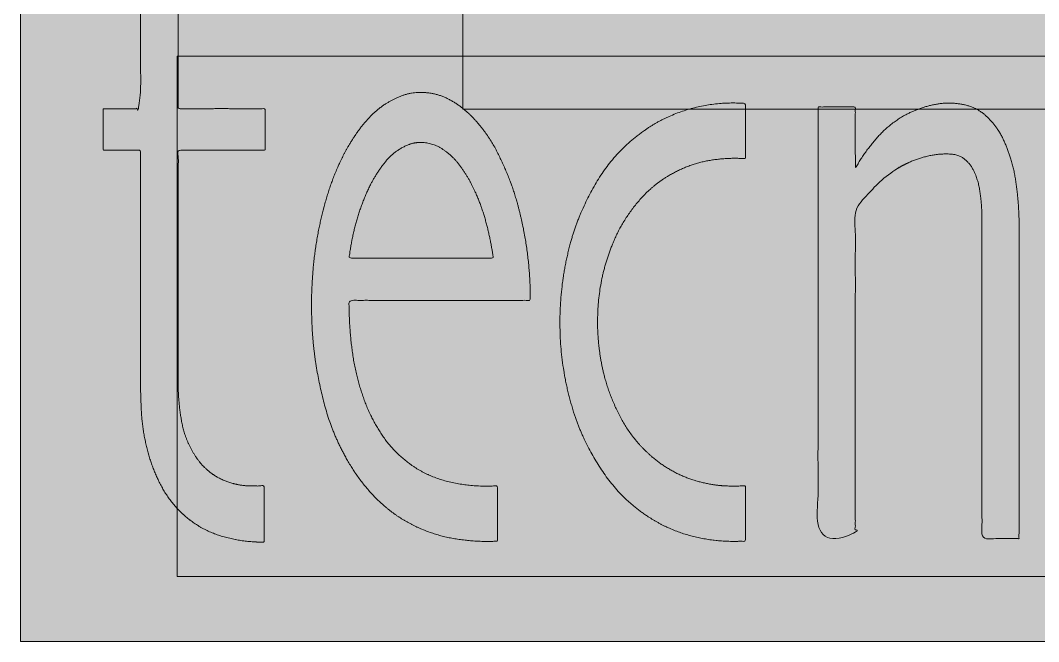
# Model space of a CAD drawing. Header units: millimetres. Extents: x -115 to -99, y -5.1 to 5.
# Drawn here: x -112.012 to -110.544, y -0.47 to 0.425 of the extents above; entities that cross this region are included whole.
import ezdxf

# ---------------------------------------------------------------- set-up
doc = ezdxf.new("R2010")
doc.units = ezdxf.units.MM
doc.header["$LTSCALE"] = 20
doc.layers.get('0').update_dxf_attribs({"lineweight": 5})
doc.layers.add('Smart box Ultra', color=7, linetype='Continuous', lineweight=5)

msp = doc.modelspace()

# ---------------------------------------------------------------- hatches: boundary and pattern name
at = {"linetype": 'Continuous', "lineweight": 5, "transparency": 33554687}
h = msp.add_hatch(color=256, dxfattribs=at)
h.set_gradient(color1=(255, 0, 0), color2=(255, 0, 0))
h.paths.add_polyline_path([(-110.0115, -0.3761), (-111.7855, -0.3761), (-111.7855, 0.3739), (-111.3738, 0.3739), (-111.3738, 0.2972), (-110.0115, 0.2972), (-110.0115, -0.3761), (-109.2022, -0.3761), (-109.2022, 0.3739), (-109.7905, 0.3739), (-109.7905, 1.0472), (-110.0115, 1.0472), (-110.0115, 1.5301), (-112.0115, 1.5301), (-112.0115, -0.4699), (-110.0115, -0.4699)])
h.paths.add_polyline_path([(-110.0115, 0.2972), (-110.0115, 0.3739), (-111.3738, 0.3739), (-111.3738, 1.0472), (-110.0115, 1.0472), (-110.0115, 0.3739), (-109.7905, 0.3739), (-109.7905, 0.2972)])
at = {"layer": 'Smart box Ultra', "linetype": 'Continuous', "lineweight": 0, "true_color": 0xcccccb, "transparency": 33554687}
for points in [[(-111.7842, 1.4625), (-111.7842, 1.4463), (-111.7842, 1.3048), (-111.7842, 1.1632), (-111.7842, 1.0217), (-111.7842, 0.8802), (-111.7842, 0.7387), (-111.7841, 0.5971), (-111.7841, 0.4556), (-111.784, 0.3141), (-111.784, 0.2979), (-111.7823, 0.2979), (-111.7671, 0.298), (-111.7519, 0.298), (-111.7367, 0.2981), (-111.7215, 0.2981), (-111.7062, 0.2981), (-111.691, 0.298), (-111.6758, 0.298), (-111.6605, 0.2979), (-111.6588, 0.2979), (-111.6588, 0.2385), (-111.6605, 0.2385), (-111.6758, 0.2384), (-111.691, 0.2384), (-111.7062, 0.2384), (-111.7215, 0.2384), (-111.7367, 0.2384), (-111.7519, 0.2383), (-111.7671, 0.2383), (-111.7823, 0.2383), (-111.784, 0.2383), (-111.784, 0.2336), (-111.7841, 0.1926), (-111.7841, 0.1517), (-111.7842, 0.1107), (-111.7842, 0.0698), (-111.7842, 0.0288), (-111.7842, -0.0121), (-111.7842, -0.0531), (-111.7842, -0.094), (-111.7842, -0.0987), (-111.7842, -0.1002), (-111.7843, -0.1139), (-111.7834, -0.1273), (-111.7817, -0.1406), (-111.779, -0.1535), (-111.7754, -0.1662), (-111.7709, -0.1787), (-111.7655, -0.191), (-111.7591, -0.203), (-111.7582, -0.2043), (-111.7577, -0.2051), (-111.7528, -0.2116), (-111.7474, -0.2175), (-111.7415, -0.223), (-111.7353, -0.2278), (-111.7286, -0.2321), (-111.7215, -0.2359), (-111.714, -0.2391), (-111.7061, -0.2417), (-111.7052, -0.2419), (-111.7046, -0.2421), (-111.6992, -0.2433), (-111.6938, -0.2442), (-111.6883, -0.2449), (-111.6829, -0.2454), (-111.6774, -0.2457), (-111.6718, -0.2458), (-111.6663, -0.2457), (-111.6607, -0.2454), (-111.6601, -0.2453), (-111.6601, -0.2465), (-111.6601, -0.2563), (-111.6601, -0.2662), (-111.6602, -0.2761), (-111.6602, -0.2859), (-111.6602, -0.2958), (-111.6602, -0.3057), (-111.6603, -0.3155), (-111.6603, -0.3254), (-111.6603, -0.3265), (-111.6619, -0.3266), (-111.6769, -0.3262), (-111.6914, -0.3247), (-111.7056, -0.322), (-111.7193, -0.3183), (-111.7327, -0.3134), (-111.7457, -0.3074), (-111.7582, -0.3003), (-111.7704, -0.2921), (-111.7717, -0.291), (-111.7729, -0.29), (-111.7827, -0.2802), (-111.7917, -0.2698), (-111.7998, -0.259), (-111.8071, -0.2477), (-111.8134, -0.236), (-111.819, -0.2237), (-111.8236, -0.211), (-111.8274, -0.1977), (-111.8278, -0.1963), (-111.8282, -0.1947), (-111.8311, -0.1806), (-111.8335, -0.1665), (-111.8354, -0.1524), (-111.8369, -0.1382), (-111.8379, -0.124), (-111.8385, -0.1097), (-111.8387, -0.0954), (-111.8384, -0.0811), (-111.8384, -0.0795), (-111.8384, -0.0751), (-111.8383, -0.0364), (-111.8383, 0.0022), (-111.8383, 0.0409), (-111.8383, 0.0795), (-111.8383, 0.1181), (-111.8383, 0.1567), (-111.8383, 0.1953), (-111.8384, 0.2339), (-111.8384, 0.2383), (-111.8923, 0.2383), (-111.8923, 0.2979), (-111.8916, 0.2979), (-111.885, 0.2979), (-111.8784, 0.298), (-111.8718, 0.298), (-111.8653, 0.298), (-111.8587, 0.298), (-111.8522, 0.2981), (-111.8456, 0.2981), (-111.8391, 0.2981), (-111.8384, 0.2981), (-111.8384, 0.312), (-111.8383, 0.4329), (-111.8383, 0.5538), (-111.8383, 0.6748), (-111.8383, 0.7957), (-111.8383, 0.9167), (-111.8383, 1.0376), (-111.8383, 1.1586), (-111.8384, 1.2796), (-111.8384, 1.2934), (-111.8384, 1.2958), (-111.8383, 1.3149), (-111.8382, 1.3328), (-111.8381, 1.3495), (-111.8381, 1.3649), (-111.8381, 1.3791), (-111.8381, 1.392), (-111.8382, 1.4037), (-111.8383, 1.4142), (-111.8384, 1.4235), (-111.8384, 1.4318), (-111.8385, 1.439), (-111.8386, 1.4451), (-111.8386, 1.4503), (-111.8387, 1.4543), (-111.8387, 1.4573), (-111.8388, 1.4593), (-111.8388, 1.4606), (-111.8388, 1.4617), (-111.8388, 1.4626), (-111.8388, 1.4633), (-111.8388, 1.4638), (-111.8388, 1.4641), (-111.8388, 1.4642), (-111.8388, 1.4641), (-111.8388, 1.4639), (-111.8387, 1.4637), (-111.8386, 1.4636), (-111.8385, 1.4635), (-111.8383, 1.4634), (-111.8381, 1.4633), (-111.8378, 1.4633), (-111.8375, 1.4632), (-111.8372, 1.4632), (-111.837, 1.4633), (-111.8368, 1.4633), (-111.8368, 1.4633), (-111.8368, 1.4633), (-111.8369, 1.4633), (-111.8371, 1.4633), (-111.8374, 1.4633), (-111.8375, 1.4633), (-111.837, 1.4633), (-111.8361, 1.4633), (-111.8346, 1.4633), (-111.8327, 1.4633), (-111.8302, 1.4633), (-111.8273, 1.4633), (-111.8238, 1.4633), (-111.8202, 1.4632), (-111.8166, 1.4632), (-111.8131, 1.4632), (-111.8097, 1.4632), (-111.8064, 1.4632), (-111.8032, 1.4632), (-111.8, 1.4632), (-111.797, 1.4632), (-111.7942, 1.4631), (-111.7918, 1.4631), (-111.7897, 1.4631), (-111.788, 1.4631), (-111.7866, 1.463), (-111.7856, 1.463), (-111.785, 1.463), (-111.7847, 1.4629), (-111.7847, 1.4629), (-111.7846, 1.4628), (-111.7845, 1.4627), (-111.7845, 1.4627), (-111.7844, 1.4626), (-111.7843, 1.4626), (-111.7843, 1.4625)], [(-111.4509, -0.2134), (-111.4519, -0.2127), (-111.4592, -0.2067), (-111.466, -0.2008), (-111.4722, -0.1948), (-111.4779, -0.1889), (-111.4831, -0.1829), (-111.4878, -0.1768), (-111.492, -0.1708), (-111.4956, -0.1647), (-111.4989, -0.1587), (-111.502, -0.1529), (-111.5049, -0.1472), (-111.5075, -0.1417), (-111.51, -0.1364), (-111.5122, -0.1312), (-111.5143, -0.1262), (-111.5161, -0.1214), (-111.5165, -0.1203), (-111.517, -0.1189), (-111.5222, -0.1018), (-111.5267, -0.0847), (-111.5304, -0.0675), (-111.5334, -0.0501), (-111.5356, -0.0327), (-111.5371, -0.0151), (-111.5379, 0.0026), (-111.5379, 0.0204), (-111.5379, 0.0219), (-111.5352, 0.0219), (-111.5032, 0.0218), (-111.4712, 0.0218), (-111.4393, 0.0218), (-111.4073, 0.0218), (-111.3754, 0.0218), (-111.3434, 0.0218), (-111.3115, 0.0218), (-111.2795, 0.0218), (-111.2768, 0.0219), (-111.2768, 0.0235), (-111.2772, 0.0428), (-111.2783, 0.0619), (-111.28, 0.081), (-111.2825, 0.1), (-111.2857, 0.1189), (-111.2896, 0.1378), (-111.2941, 0.1565), (-111.2994, 0.1751), (-111.2999, 0.1767), (-111.3003, 0.1779), (-111.3035, 0.1876), (-111.3068, 0.1968), (-111.3102, 0.2056), (-111.3137, 0.214), (-111.3173, 0.2219), (-111.321, 0.2295), (-111.3249, 0.2366), (-111.3288, 0.2434), (-111.3328, 0.2498), (-111.3368, 0.2559), (-111.3407, 0.2617), (-111.3447, 0.2672), (-111.3486, 0.2724), (-111.3525, 0.2773), (-111.3565, 0.2819), (-111.3604, 0.2862), (-111.3613, 0.2871), (-111.3619, 0.2877), (-111.3664, 0.2921), (-111.3709, 0.2962), (-111.3753, 0.2999), (-111.3798, 0.3033), (-111.3843, 0.3063), (-111.3887, 0.309), (-111.3932, 0.3113), (-111.3976, 0.3133), (-111.402, 0.315), (-111.4063, 0.3165), (-111.4104, 0.3178), (-111.4145, 0.3189), (-111.4184, 0.3198), (-111.4223, 0.3205), (-111.426, 0.321), (-111.4296, 0.3214), (-111.4305, 0.3214), (-111.4312, 0.3214), (-111.4344, 0.3215), (-111.4378, 0.3213), (-111.4412, 0.321), (-111.4448, 0.3205), (-111.4485, 0.3199), (-111.4523, 0.3191), (-111.4562, 0.3182), (-111.4603, 0.3171), (-111.4644, 0.3158), (-111.4686, 0.3142), (-111.4728, 0.3123), (-111.4771, 0.3101), (-111.4814, 0.3076), (-111.4858, 0.3048), (-111.4902, 0.3017), (-111.4946, 0.2984), (-111.4952, 0.2979), (-111.4958, 0.2974), (-111.5032, 0.2904), (-111.5102, 0.2832), (-111.5168, 0.2757), (-111.523, 0.268), (-111.5289, 0.26), (-111.5344, 0.2517), (-111.5396, 0.2432), (-111.5443, 0.2344), (-111.5447, 0.2336), (-111.5453, 0.2324), (-111.5521, 0.2181), (-111.5583, 0.2036), (-111.5639, 0.1889), (-111.5689, 0.1741), (-111.5735, 0.1591), (-111.5774, 0.1439), (-111.5808, 0.1286), (-111.5837, 0.1131), (-111.5839, 0.1118), (-111.5842, 0.1103), (-111.5868, 0.0926), (-111.5889, 0.0749), (-111.5904, 0.0572), (-111.5914, 0.0395), (-111.5919, 0.0218), (-111.5919, 0.004), (-111.5913, -0.0138), (-111.5902, -0.0317), (-111.5901, -0.0332), (-111.5899, -0.0352), (-111.589, -0.0439), (-111.588, -0.053), (-111.5867, -0.0624), (-111.5853, -0.0723), (-111.5836, -0.0825), (-111.5818, -0.093), (-111.5797, -0.1039), (-111.5775, -0.1152), (-111.5748, -0.1269), (-111.5713, -0.1388), (-111.5672, -0.1509), (-111.5624, -0.1634), (-111.5568, -0.1762), (-111.5505, -0.1892), (-111.5436, -0.2025), (-111.5359, -0.2161), (-111.5348, -0.2178), (-111.5341, -0.2189), (-111.5311, -0.2236), (-111.5278, -0.2284), (-111.5243, -0.2333), (-111.5205, -0.2383), (-111.5165, -0.2435), (-111.5122, -0.2488), (-111.5077, -0.2542), (-111.5029, -0.2598), (-111.4978, -0.2653), (-111.4921, -0.2707), (-111.4859, -0.2761), (-111.4792, -0.2813), (-111.472, -0.2865), (-111.4642, -0.2915), (-111.456, -0.2964), (-111.4473, -0.3012), (-111.4461, -0.3018), (-111.4449, -0.3024), (-111.4358, -0.3066), (-111.4269, -0.3103), (-111.4183, -0.3136), (-111.4098, -0.3164), (-111.4015, -0.3188), (-111.3934, -0.3207), (-111.3856, -0.3222), (-111.3779, -0.3232), (-111.3705, -0.3239), (-111.3633, -0.3244), (-111.3564, -0.3249), (-111.3497, -0.3252), (-111.3432, -0.3254), (-111.337, -0.3254), (-111.3311, -0.3253), (-111.3254, -0.3251), (-111.3241, -0.3251), (-111.3241, -0.3242), (-111.3241, -0.3145), (-111.324, -0.3048), (-111.324, -0.295), (-111.324, -0.2853), (-111.324, -0.2755), (-111.324, -0.2657), (-111.3241, -0.256), (-111.3241, -0.2462), (-111.3241, -0.2453), (-111.3255, -0.2454), (-111.3348, -0.2459), (-111.3439, -0.246), (-111.3526, -0.2458), (-111.3611, -0.2453), (-111.3692, -0.2445), (-111.3771, -0.2433), (-111.3846, -0.2419), (-111.3919, -0.2401), (-111.3987, -0.2382), (-111.405, -0.2363), (-111.4108, -0.2345), (-111.4161, -0.2326), (-111.4208, -0.2308), (-111.4251, -0.229), (-111.4288, -0.2272), (-111.432, -0.2255), (-111.4348, -0.2238), (-111.4374, -0.2223), (-111.4397, -0.2209), (-111.4418, -0.2196), (-111.4436, -0.2184), (-111.4452, -0.2174), (-111.4466, -0.2165), (-111.4477, -0.2157), (-111.4487, -0.215), (-111.4495, -0.2144), (-111.4501, -0.214), (-111.4506, -0.2136), (-111.451, -0.2133), (-111.4513, -0.2132), (-111.4514, -0.2131), (-111.4513, -0.2131), (-111.4512, -0.2132), (-111.4512, -0.2132), (-111.4511, -0.2133), (-111.451, -0.2133), (-111.451, -0.2134), (-111.4509, -0.2134), (-111.4509, -0.2134), (-111.4509, -0.2134), (-111.4509, -0.2134), (-111.4509, -0.2134), (-111.4509, -0.2134), (-111.4509, -0.2134), (-111.4509, -0.2134), (-111.4509, -0.2134), (-111.4509, -0.2134)], [(-111.1125, 0.2666), (-111.1112, 0.2675), (-111.1054, 0.2713), (-111.0992, 0.275), (-111.0926, 0.2787), (-111.0856, 0.2822), (-111.0783, 0.2857), (-111.0705, 0.2891), (-111.0623, 0.2925), (-111.0538, 0.2958), (-111.0448, 0.2988), (-111.0353, 0.3013), (-111.0254, 0.3033), (-111.0149, 0.3048), (-111.004, 0.3057), (-110.9926, 0.3062), (-110.9808, 0.3062), (-110.9684, 0.3057), (-110.9668, 0.3056), (-110.9668, 0.3047), (-110.9669, 0.295), (-110.9669, 0.2852), (-110.9669, 0.2754), (-110.9669, 0.2657), (-110.9669, 0.256), (-110.9669, 0.2462), (-110.9669, 0.2365), (-110.9668, 0.2268), (-110.9668, 0.226), (-110.9679, 0.2261), (-110.9806, 0.2266), (-110.9932, 0.2263), (-111.0057, 0.2252), (-111.018, 0.2234), (-111.0301, 0.2207), (-111.042, 0.2173), (-111.0538, 0.2131), (-111.0654, 0.208), (-111.0663, 0.2076), (-111.0676, 0.2069), (-111.0767, 0.2018), (-111.0853, 0.1964), (-111.0932, 0.191), (-111.1006, 0.1854), (-111.1073, 0.1796), (-111.1135, 0.1738), (-111.119, 0.1677), (-111.124, 0.1616), (-111.1285, 0.1554), (-111.1328, 0.1494), (-111.1367, 0.1435), (-111.1404, 0.1378), (-111.1438, 0.1322), (-111.147, 0.1268), (-111.1499, 0.1215), (-111.1525, 0.1164), (-111.153, 0.1152), (-111.1539, 0.1132), (-111.1575, 0.1048), (-111.1608, 0.0959), (-111.164, 0.0865), (-111.167, 0.0767), (-111.1699, 0.0664), (-111.1725, 0.0557), (-111.175, 0.0444), (-111.1773, 0.0327), (-111.1791, 0.0206), (-111.1803, 0.0079), (-111.1807, -0.0053), (-111.1804, -0.019), (-111.1794, -0.0331), (-111.1777, -0.0478), (-111.1753, -0.063), (-111.1722, -0.0787), (-111.1717, -0.0807), (-111.1714, -0.0821), (-111.1699, -0.0879), (-111.1682, -0.094), (-111.1662, -0.1003), (-111.164, -0.1068), (-111.1617, -0.1136), (-111.1591, -0.1205), (-111.1563, -0.1277), (-111.1532, -0.1351), (-111.1498, -0.1426), (-111.1458, -0.1502), (-111.1412, -0.1578), (-111.136, -0.1654), (-111.1302, -0.1731), (-111.1239, -0.1808), (-111.1169, -0.1885), (-111.1094, -0.1963), (-111.1084, -0.1973), (-111.1076, -0.198), (-111.0985, -0.206), (-111.089, -0.2132), (-111.079, -0.2198), (-111.0687, -0.2256), (-111.0581, -0.2307), (-111.047, -0.2351), (-111.0356, -0.2388), (-111.0237, -0.2417), (-111.0227, -0.2419), (-111.0221, -0.2421), (-111.0154, -0.2433), (-111.0086, -0.2442), (-111.0018, -0.245), (-110.9949, -0.2455), (-110.9881, -0.2458), (-110.9812, -0.2459), (-110.9743, -0.2457), (-110.9674, -0.2454), (-110.9668, -0.2453), (-110.9668, -0.3249), (-110.9682, -0.325), (-110.9789, -0.3254), (-110.9893, -0.3255), (-110.9992, -0.3252), (-111.0087, -0.3246), (-111.0179, -0.3236), (-111.0266, -0.3222), (-111.0349, -0.3204), (-111.0428, -0.3183), (-111.0503, -0.3159), (-111.0576, -0.3135), (-111.0645, -0.311), (-111.071, -0.3085), (-111.0773, -0.3059), (-111.0832, -0.3032), (-111.0889, -0.3004), (-111.0942, -0.2976), (-111.0954, -0.2969), (-111.0971, -0.2959), (-111.1109, -0.2869), (-111.1237, -0.2777), (-111.1353, -0.2683), (-111.1458, -0.2588), (-111.1553, -0.2492), (-111.1637, -0.2395), (-111.171, -0.2296), (-111.1772, -0.2196), (-111.1827, -0.2098), (-111.1878, -0.2003), (-111.1925, -0.1912), (-111.1968, -0.1825), (-111.2007, -0.1742), (-111.2042, -0.1663), (-111.2074, -0.1588), (-111.2101, -0.1517), (-111.2107, -0.1499), (-111.2116, -0.1474), (-111.2177, -0.1277), (-111.2228, -0.1086), (-111.2271, -0.0901), (-111.2304, -0.0721), (-111.2328, -0.0547), (-111.2343, -0.0379), (-111.2349, -0.0216), (-111.2345, -0.0059), (-111.2336, 0.0093), (-111.2324, 0.0239), (-111.231, 0.0379), (-111.2293, 0.0514), (-111.2274, 0.0644), (-111.2252, 0.0768), (-111.2228, 0.0886), (-111.2202, 0.0999), (-111.2195, 0.1025), (-111.219, 0.1044), (-111.2151, 0.1177), (-111.2109, 0.1305), (-111.2065, 0.1426), (-111.2017, 0.1543), (-111.1966, 0.1653), (-111.1912, 0.1758), (-111.1855, 0.1858), (-111.1795, 0.1952), (-111.1735, 0.2039), (-111.1679, 0.2119), (-111.1625, 0.2192), (-111.1575, 0.2257), (-111.1527, 0.2314), (-111.1483, 0.2364), (-111.1442, 0.2406), (-111.1405, 0.244), (-111.137, 0.247), (-111.1339, 0.2496), (-111.1312, 0.2519), (-111.1288, 0.254), (-111.1268, 0.2557), (-111.1251, 0.2571), (-111.1238, 0.2582), (-111.1228, 0.2589), (-111.122, 0.2596), (-111.1212, 0.2602), (-111.1203, 0.2609), (-111.1194, 0.2616), (-111.1184, 0.2623), (-111.1175, 0.263), (-111.1165, 0.2637), (-111.1155, 0.2645), (-111.1145, 0.2652), (-111.1137, 0.2658), (-111.113, 0.2662), (-111.1125, 0.2666), (-111.1121, 0.2669), (-111.1119, 0.267), (-111.1118, 0.2671), (-111.1119, 0.267), (-111.1121, 0.2669), (-111.1122, 0.2668), (-111.1123, 0.2668), (-111.1124, 0.2667), (-111.1125, 0.2666), (-111.1125, 0.2666), (-111.1126, 0.2666), (-111.1126, 0.2666), (-111.1126, 0.2666), (-111.1126, 0.2665), (-111.1126, 0.2665), (-111.1126, 0.2666), (-111.1126, 0.2666), (-111.1126, 0.2666), (-111.1125, 0.2666)], [(-110.7357, 0.2894), (-110.7349, 0.2899), (-110.7286, 0.293), (-110.7225, 0.2958), (-110.7165, 0.2983), (-110.7107, 0.3003), (-110.7049, 0.302), (-110.6993, 0.3034), (-110.6939, 0.3044), (-110.6885, 0.305), (-110.6833, 0.3054), (-110.6783, 0.3056), (-110.6735, 0.3057), (-110.6688, 0.3056), (-110.6643, 0.3054), (-110.6601, 0.305), (-110.6559, 0.3045), (-110.652, 0.3038), (-110.6511, 0.3036), (-110.6503, 0.3035), (-110.6442, 0.3015), (-110.6385, 0.2994), (-110.6333, 0.297), (-110.6285, 0.2944), (-110.6241, 0.2915), (-110.6201, 0.2884), (-110.6165, 0.285), (-110.6133, 0.2815), (-110.6105, 0.2778), (-110.6078, 0.2743), (-110.6053, 0.2708), (-110.603, 0.2674), (-110.6009, 0.2641), (-110.599, 0.2608), (-110.5973, 0.2577), (-110.5957, 0.2546), (-110.5954, 0.2539), (-110.5949, 0.2527), (-110.5911, 0.2437), (-110.5877, 0.2348), (-110.5847, 0.2262), (-110.5822, 0.2178), (-110.58, 0.2096), (-110.5783, 0.2017), (-110.5769, 0.194), (-110.5759, 0.1865), (-110.5752, 0.1793), (-110.5746, 0.1723), (-110.574, 0.1655), (-110.5736, 0.159), (-110.5732, 0.1528), (-110.5729, 0.1467), (-110.5727, 0.141), (-110.5725, 0.1354), (-110.5725, 0.1342), (-110.5725, 0.1294), (-110.5725, 0.0737), (-110.5725, 0.0179), (-110.5725, -0.0379), (-110.5725, -0.0936), (-110.5726, -0.1494), (-110.5726, -0.2052), (-110.5726, -0.261), (-110.5727, -0.3167), (-110.5727, -0.3215), (-110.5733, -0.3215), (-110.5798, -0.3215), (-110.5863, -0.3215), (-110.5928, -0.3215), (-110.5993, -0.3215), (-110.6059, -0.3215), (-110.6124, -0.3216), (-110.6189, -0.3216), (-110.6254, -0.3217), (-110.626, -0.3217), (-110.626, -0.3168), (-110.6261, -0.2592), (-110.6262, -0.2016), (-110.6263, -0.144), (-110.6263, -0.0864), (-110.6263, -0.0287), (-110.6263, 0.0289), (-110.6263, 0.0865), (-110.6262, 0.1441), (-110.6262, 0.149), (-110.6263, 0.1496), (-110.6264, 0.1574), (-110.6269, 0.165), (-110.6278, 0.1726), (-110.6291, 0.1801), (-110.6308, 0.1875), (-110.6329, 0.1948), (-110.6354, 0.202), (-110.6383, 0.2091), (-110.6386, 0.2097), (-110.6388, 0.2101), (-110.6403, 0.2128), (-110.6418, 0.2154), (-110.6435, 0.2178), (-110.6452, 0.22), (-110.647, 0.2219), (-110.6489, 0.2237), (-110.6508, 0.2253), (-110.6529, 0.2266), (-110.6549, 0.2278), (-110.6569, 0.2288), (-110.6589, 0.2298), (-110.6608, 0.2306), (-110.6627, 0.2312), (-110.6646, 0.2318), (-110.6665, 0.2322), (-110.6683, 0.2325), (-110.6687, 0.2325), (-110.6693, 0.2326), (-110.6768, 0.2327), (-110.6842, 0.2325), (-110.6915, 0.2318), (-110.6987, 0.2308), (-110.7058, 0.2293), (-110.7128, 0.2275), (-110.7198, 0.2253), (-110.7267, 0.2226), (-110.7272, 0.2224), (-110.7282, 0.222), (-110.7391, 0.2165), (-110.7496, 0.2104), (-110.7595, 0.2037), (-110.7688, 0.1964), (-110.7777, 0.1885), (-110.786, 0.18), (-110.7938, 0.1709), (-110.8011, 0.1612), (-110.8017, 0.1604), (-110.8018, 0.1603), (-110.8032, 0.1586), (-110.8044, 0.1568), (-110.8055, 0.155), (-110.8064, 0.1531), (-110.8072, 0.1512), (-110.8078, 0.1492), (-110.8082, 0.1471), (-110.8085, 0.145), (-110.8085, 0.1448), (-110.8085, -0.3215), (-110.8622, -0.3215), (-110.8622, 0.3005), (-110.8616, 0.3005), (-110.855, 0.3005), (-110.8484, 0.3005), (-110.8419, 0.3005), (-110.8353, 0.3005), (-110.8287, 0.3005), (-110.8222, 0.3005), (-110.8156, 0.3005), (-110.8091, 0.3005), (-110.8085, 0.3005), (-110.8085, 0.2995), (-110.8085, 0.2887), (-110.8086, 0.278), (-110.8086, 0.2672), (-110.8086, 0.2564), (-110.8085, 0.2456), (-110.8085, 0.2349), (-110.8084, 0.2241), (-110.8083, 0.2134), (-110.8083, 0.2124), (-110.8078, 0.2134), (-110.8041, 0.2198), (-110.8003, 0.2259), (-110.7965, 0.2318), (-110.7927, 0.2373), (-110.7888, 0.2426), (-110.7849, 0.2476), (-110.7809, 0.2522), (-110.7768, 0.2566), (-110.7728, 0.2607), (-110.7691, 0.2645), (-110.7656, 0.2679), (-110.7622, 0.2709), (-110.7592, 0.2736), (-110.7563, 0.276), (-110.7536, 0.278), (-110.7512, 0.2797), (-110.749, 0.2812), (-110.747, 0.2825), (-110.7451, 0.2838), (-110.7434, 0.2848), (-110.7419, 0.2858), (-110.7406, 0.2866), (-110.7394, 0.2873), (-110.7385, 0.2878), (-110.7377, 0.2883), (-110.737, 0.2887), (-110.7364, 0.289), (-110.7359, 0.2893), (-110.7356, 0.2895), (-110.7354, 0.2896), (-110.7353, 0.2896), (-110.7353, 0.2896), (-110.7354, 0.2896), (-110.7355, 0.2895), (-110.7355, 0.2895), (-110.7356, 0.2895), (-110.7356, 0.2895), (-110.7357, 0.2894), (-110.7357, 0.2894), (-110.7357, 0.2894), (-110.7357, 0.2894), (-110.7357, 0.2894), (-110.7357, 0.2894), (-110.7357, 0.2894), (-110.7357, 0.2894), (-110.7357, 0.2894), (-110.7357, 0.2894)]]:
    msp.add_hatch(color=254, dxfattribs=at).paths.add_polyline_path(points)

# ---------------------------------------------------------------- linework, layer by layer
at = {"color": 7, "lineweight": 15}
for p, q in [((-112.0115, -0.4699), (-112.0115, 1.5301)), ((-110.0115, -0.4699), (-112.0115, -0.4699))]:
    msp.add_line(p, q, dxfattribs=at)
at = {"color": 7, "lineweight": 5, "flags": 128}
for points in [[(-112.0115, 1.5301), (-112.0115, -0.4699), (-110.0115, -0.4699), (-110.0115, 1.5301)], [(-112.0115, 1.5301), (-112.0115, -0.4699), (-110.0115, -0.4699), (-110.0115, 1.5301)], [(-111.3738, 0.2972), (-109.7905, 0.2972), (-109.7905, 1.0472), (-111.3738, 1.0472)], [(-111.7855, -0.3761), (-109.2022, -0.3761), (-109.2022, 0.3739), (-111.7855, 0.3739)]]:
    msp.add_lwpolyline(points, close=True, dxfattribs=at)
at = {"flags": 128}
for points in [[(-112.0115, 1.5301), (-112.0115, -0.4699), (-112.0115, -0.4699), (-110.0115, -0.4699), (-110.0115, -0.4699), (-110.0115, 1.5301), (-110.0115, 1.5301), (-112.0115, 1.5301), (-112.0115, 1.5301), (-112.0115, 1.5301)], [(-112.0115, 1.5301), (-112.0115, -0.4699), (-110.0115, -0.4699), (-110.0115, 1.5301)], [(-111.3738, 0.2972), (-109.7905, 0.2972), (-109.7905, 0.2972), (-109.7905, 1.0472), (-109.7905, 1.0472), (-111.3738, 1.0472), (-111.3738, 1.0472), (-111.3738, 0.2972), (-111.3738, 0.2972), (-111.3738, 0.2972)], [(-111.7855, -0.3761), (-109.2022, -0.3761), (-109.2022, -0.3761), (-109.2022, 0.3739), (-109.2022, 0.3739), (-111.7855, 0.3739), (-111.7855, 0.3739), (-111.7855, -0.3761)]]:
    msp.add_lwpolyline(points, close=True, dxfattribs=at)
at = {"color": 7, "lineweight": 15, "flags": 128}
msp.add_lwpolyline([(-112.0115, -0.4699), (-112.0115, 1.5301), (-110.0115, 1.5301), (-110.0115, -0.4699)], close=True, dxfattribs=at)
at = {"color": 240, "linetype": 'Continuous', "true_color": 0xed1f24, "transparency": 33554687}
msp.add_solid([(-112.0115, 1.5301), (-112.0115, -0.4699), (-110.0115, 1.5301), (-110.0115, -0.4699)], dxfattribs=at)
at = {"layer": 'Smart box Ultra', "color": 7, "lineweight": 15}
for points, knots in [([(-111.7842, 1.4625), (-111.7842, 1.1713), (-111.7842, 0.589), (-111.784, 0.2979), (-111.7528, 0.2981), (-111.6901, 0.2981), (-111.6588, 0.2979), (-111.6588, 0.2682), (-111.6588, 0.2385), (-111.6901, 0.2383), (-111.7528, 0.2384), (-111.784, 0.2383), (-111.7842, 0.154), (-111.7842, -0.0145), (-111.7842, -0.0987), (-111.7841, -0.1258), (-111.7739, -0.181), (-111.7582, -0.2043), (-111.7492, -0.2179), (-111.7217, -0.2378), (-111.7052, -0.2419), (-111.6943, -0.2451), (-111.6715, -0.2458), (-111.6601, -0.2453), (-111.6602, -0.2656), (-111.6601, -0.3062), (-111.6603, -0.3265), (-111.69, -0.3269), (-111.7489, -0.3102), (-111.7717, -0.291), (-111.7936, -0.2728), (-111.8209, -0.2229), (-111.8278, -0.1963), (-111.8356, -0.1677), (-111.8387, -0.1088), (-111.8384, -0.0795), (-111.8384, 0), (-111.8382, 0.1589), (-111.8384, 0.2383), (-111.8654, 0.2383), (-111.8923, 0.2383), (-111.8923, 0.2681), (-111.8923, 0.2979), (-111.8788, 0.2981), (-111.8518, 0.298), (-111.8384, 0.2981), (-111.8382, 0.5469), (-111.8384, 1.0445), (-111.8384, 1.2934), (-111.8385, 1.336), (-111.838, 1.4208), (-111.8388, 1.4633), (-111.8385, 1.4633), (-111.8381, 1.4633), (-111.825, 1.4631), (-111.7983, 1.4632), (-111.7851, 1.4631)], [0, 0, 0, 0.142518, 0.285036, 0.285036, 0.300304, 0.315571, 0.315571, 0.330044, 0.330044, 0.345311, 0.360579, 0.360579, 0.401829, 0.443079, 0.443079, 0.456363, 0.469647, 0.469647, 0.477397, 0.485148, 0.485148, 0.490295, 0.495442, 0.495442, 0.504601, 0.513759, 0.513759, 0.52717, 0.54058, 0.54058, 0.553446, 0.566312, 0.566312, 0.580152, 0.593993, 0.593993, 0.631478, 0.668963, 0.668963, 0.681709, 0.681709, 0.695795, 0.695795, 0.702197, 0.708599, 0.708599, 0.827599, 0.946599, 0.946599, 0.966919, 0.98724, 0.98724, 0.987404, 0.987404, 0.993702, 1, 1, 1]), ([(-111.4509, -0.2134), (-111.4747, -0.1959), (-111.507, -0.1471), (-111.5288, -0.086), (-111.5382, -0.0142), (-111.5379, 0.0219), (-111.4727, 0.0219), (-111.342, 0.0217), (-111.2768, 0.0219), (-111.2766, 0.061), (-111.2882, 0.1391), (-111.2999, 0.1767), (-111.3098, 0.2067), (-111.3389, 0.264), (-111.3613, 0.2871), (-111.3749, 0.301), (-111.4103, 0.3206), (-111.4305, 0.3214), (-111.4483, 0.3224), (-111.4816, 0.3087), (-111.4952, 0.2979), (-111.511, 0.2848), (-111.5353, 0.2515), (-111.5447, 0.2336), (-111.5596, 0.2049), (-111.5784, 0.1433), (-111.5839, 0.1118), (-111.59, 0.0759), (-111.593, 0.0032), (-111.5901, -0.0332), (-111.5859, -0.0812), (-111.5607, -0.176), (-111.5348, -0.2178), (-111.5188, -0.2439), (-111.4742, -0.2877), (-111.4461, -0.3018), (-111.4182, -0.3161), (-111.3555, -0.3268), (-111.3241, -0.3251), (-111.3239, -0.3052), (-111.3241, -0.2653), (-111.3241, -0.2453), (-111.3573, -0.2476), (-111.424, -0.2332), (-111.4509, -0.2134)], [0, 0, 0, 0.02938, 0.05876, 0.096317, 0.133874, 0.133874, 0.201846, 0.269818, 0.269818, 0.310662, 0.351507, 0.351507, 0.384293, 0.417078, 0.417078, 0.436759, 0.45644, 0.45644, 0.473861, 0.491281, 0.491281, 0.511992, 0.532703, 0.532703, 0.56579, 0.598877, 0.598877, 0.636462, 0.674046, 0.674046, 0.72373, 0.773415, 0.773415, 0.804225, 0.835035, 0.835035, 0.865792, 0.89655, 0.89655, 0.915973, 0.935395, 0.935395, 0.967698, 1, 1, 1]), ([(-111.1125, 0.2666), (-111.0813, 0.2886), (-111.0053, 0.3086), (-110.9668, 0.3056), (-110.967, 0.2856), (-110.9668, 0.2458), (-110.9668, 0.226), (-110.9924, 0.2279), (-111.0437, 0.2192), (-111.0663, 0.2076), (-111.0959, 0.1928), (-111.1395, 0.1438), (-111.153, 0.1152), (-111.1743, 0.0693), (-111.183, -0.032), (-111.1717, -0.0807), (-111.164, -0.1131), (-111.1331, -0.1738), (-111.1084, -0.1973), (-111.0908, -0.2141), (-111.047, -0.2372), (-111.0227, -0.2419), (-111.009, -0.245), (-110.9808, -0.2461), (-110.9668, -0.2453), (-110.9668, -0.2851), (-110.9668, -0.3249), (-111.0002, -0.3272), (-111.0666, -0.3134), (-111.0954, -0.2969), (-111.1378, -0.2728), (-111.195, -0.194), (-111.2107, -0.1499), (-111.2319, -0.0892), (-111.2359, 0.0406), (-111.2195, 0.1025), (-111.2067, 0.1499), (-111.1543, 0.2373), (-111.1125, 0.2666)], [0, 0, 0, 0.040652, 0.081304, 0.081304, 0.102384, 0.123465, 0.123465, 0.15072, 0.177974, 0.177974, 0.213318, 0.248661, 0.248661, 0.305019, 0.361378, 0.361378, 0.398901, 0.436424, 0.436424, 0.463168, 0.489912, 0.489912, 0.505084, 0.520257, 0.520257, 0.56319, 0.56319, 0.599295, 0.635401, 0.635401, 0.688584, 0.741768, 0.741768, 0.814819, 0.88787, 0.88787, 0.943935, 1, 1, 1]), ([(-110.7357, 0.2894), (-110.7166, 0.2996), (-110.6727, 0.3084), (-110.6315, 0.2993), (-110.6033, 0.2709), (-110.5822, 0.2258), (-110.573, 0.1646), (-110.5725, 0.1342), (-110.5727, 0.0203), (-110.5724, -0.2076), (-110.5727, -0.3215), (-110.5861, -0.3215), (-110.6126, -0.3215), (-110.626, -0.3217), (-110.6263, -0.204), (-110.6262, 0.0313), (-110.6262, 0.149), (-110.6269, 0.1644), (-110.6315, 0.1956), (-110.6428, 0.2183), (-110.6585, 0.2316), (-110.6687, 0.2325), (-110.6837, 0.2337), (-110.7135, 0.2281), (-110.7502, 0.2127), (-110.7877, 0.1801), (-110.8017, 0.1604), (-110.804, 0.1569), (-110.809, 0.1494), (-110.8085, 0.1448), (-110.8085, -0.0883), (-110.8085, -0.3215), (-110.8354, -0.3215), (-110.8622, -0.3215), (-110.8622, -0.0105), (-110.8622, 0.3005), (-110.8487, 0.3005), (-110.8219, 0.3006), (-110.8085, 0.3005), (-110.8085, 0.2784), (-110.8086, 0.2344), (-110.8083, 0.2124), (-110.7954, 0.2355), (-110.7596, 0.2763), (-110.7357, 0.2894)], [0, 0, 0, 0.014917, 0.029834, 0.043369, 0.056905, 0.079328, 0.101752, 0.101752, 0.185634, 0.269516, 0.269516, 0.279378, 0.289239, 0.289239, 0.375919, 0.462598, 0.462598, 0.47396, 0.485321, 0.492201, 0.499081, 0.499081, 0.509168, 0.519255, 0.536178, 0.5531, 0.5531, 0.556024, 0.558949, 0.558949, 0.706627, 0.706627, 0.723636, 0.723636, 0.920631, 0.920631, 0.929192, 0.937753, 0.937753, 0.951874, 0.965996, 0.965996, 0.982998, 1, 1, 1]), ([(-111.5071, 0.1885), (-111.4983, 0.2055), (-111.4736, 0.2368), (-111.4551, 0.245), (-111.4427, 0.2507), (-111.4149, 0.2475), (-111.3883, 0.23), (-111.3667, 0.2003), (-111.3589, 0.1841), (-111.3475, 0.1602), (-111.3337, 0.1088), (-111.3301, 0.0828), (-111.3821, 0.0826), (-111.4859, 0.0827), (-111.5379, 0.0826), (-111.5346, 0.11), (-111.5194, 0.1636), (-111.5071, 0.1885)], [0, 0, 0, 0.060725, 0.12145, 0.12145, 0.162271, 0.203092, 0.260214, 0.317335, 0.317335, 0.401952, 0.48657, 0.48657, 0.654277, 0.821984, 0.821984, 0.910992, 1, 1, 1])]:
    msp.add_open_spline(points, degree=2, knots=knots, dxfattribs=at)
at = {"layer": 'Smart box Ultra', "color": 7, "lineweight": 5}
for points, knots in [([(-111.7842, 1.4625), (-111.7842, 1.1713), (-111.7842, 0.589), (-111.784, 0.2979), (-111.7528, 0.2981), (-111.6901, 0.2981), (-111.6588, 0.2979), (-111.6588, 0.2682), (-111.6588, 0.2385), (-111.6901, 0.2383), (-111.7528, 0.2384), (-111.784, 0.2383), (-111.7842, 0.154), (-111.7842, -0.0145), (-111.7842, -0.0987), (-111.7841, -0.1258), (-111.7739, -0.181), (-111.7582, -0.2043), (-111.7492, -0.2179), (-111.7217, -0.2378), (-111.7052, -0.2419), (-111.6943, -0.2451), (-111.6715, -0.2458), (-111.6601, -0.2453), (-111.6602, -0.2656), (-111.6601, -0.3062), (-111.6603, -0.3265), (-111.69, -0.3269), (-111.7489, -0.3102), (-111.7717, -0.291), (-111.7936, -0.2728), (-111.8209, -0.2229), (-111.8278, -0.1963), (-111.8356, -0.1677), (-111.8387, -0.1088), (-111.8384, -0.0795), (-111.8384, 0), (-111.8382, 0.1589), (-111.8384, 0.2383), (-111.8654, 0.2383), (-111.8923, 0.2383), (-111.8923, 0.2681), (-111.8923, 0.2979), (-111.8788, 0.2981), (-111.8518, 0.298), (-111.8384, 0.2981), (-111.8382, 0.5469), (-111.8384, 1.0445), (-111.8384, 1.2934), (-111.8385, 1.336), (-111.838, 1.4208), (-111.8388, 1.4633), (-111.8385, 1.4633), (-111.8381, 1.4633), (-111.825, 1.4631), (-111.7983, 1.4632), (-111.7851, 1.4631), (-111.7847, 1.4628), (-111.7842, 1.4625)], [0, 0, 0, 0.142483, 0.284965, 0.284965, 0.300229, 0.315493, 0.315493, 0.329962, 0.329962, 0.345226, 0.360489, 0.360489, 0.401729, 0.442969, 0.442969, 0.45625, 0.46953, 0.46953, 0.477279, 0.485028, 0.485028, 0.490174, 0.495319, 0.495319, 0.504476, 0.513632, 0.513632, 0.527039, 0.540446, 0.540446, 0.553309, 0.566172, 0.566172, 0.580009, 0.593846, 0.593846, 0.631322, 0.668797, 0.668797, 0.68154, 0.68154, 0.695622, 0.695622, 0.702023, 0.708424, 0.708424, 0.827394, 0.946365, 0.946365, 0.96668, 0.986995, 0.986995, 0.987159, 0.987159, 0.993456, 0.999752, 0.999752, 1, 1, 1]), ([(-111.4509, -0.2134), (-111.4747, -0.1959), (-111.507, -0.1471), (-111.5288, -0.086), (-111.5382, -0.0142), (-111.5379, 0.0219), (-111.4727, 0.0219), (-111.342, 0.0217), (-111.2768, 0.0219), (-111.2766, 0.061), (-111.2882, 0.1391), (-111.2999, 0.1767), (-111.3098, 0.2067), (-111.3389, 0.264), (-111.3613, 0.2871), (-111.3749, 0.301), (-111.4103, 0.3206), (-111.4305, 0.3214), (-111.4483, 0.3224), (-111.4816, 0.3087), (-111.4952, 0.2979), (-111.511, 0.2848), (-111.5353, 0.2515), (-111.5447, 0.2336), (-111.5596, 0.2049), (-111.5784, 0.1433), (-111.5839, 0.1118), (-111.59, 0.0759), (-111.593, 0.0032), (-111.5901, -0.0332), (-111.5859, -0.0812), (-111.5607, -0.176), (-111.5348, -0.2178), (-111.5188, -0.2439), (-111.4742, -0.2877), (-111.4461, -0.3018), (-111.4182, -0.3161), (-111.3555, -0.3268), (-111.3241, -0.3251), (-111.3239, -0.3052), (-111.3241, -0.2653), (-111.3241, -0.2453), (-111.3573, -0.2476), (-111.424, -0.2332), (-111.4509, -0.2134)], [0, 0, 0, 0.02938, 0.05876, 0.096317, 0.133874, 0.133874, 0.201846, 0.269818, 0.269818, 0.310662, 0.351507, 0.351507, 0.384293, 0.417078, 0.417078, 0.436759, 0.45644, 0.45644, 0.473861, 0.491281, 0.491281, 0.511992, 0.532703, 0.532703, 0.56579, 0.598877, 0.598877, 0.636462, 0.674046, 0.674046, 0.72373, 0.773415, 0.773415, 0.804225, 0.835035, 0.835035, 0.865792, 0.89655, 0.89655, 0.915973, 0.935395, 0.935395, 0.967698, 1, 1, 1]), ([(-111.1125, 0.2666), (-111.0813, 0.2886), (-111.0053, 0.3086), (-110.9668, 0.3056), (-110.967, 0.2856), (-110.9668, 0.2458), (-110.9668, 0.226), (-110.9924, 0.2279), (-111.0437, 0.2192), (-111.0663, 0.2076), (-111.0959, 0.1928), (-111.1395, 0.1438), (-111.153, 0.1152), (-111.1743, 0.0693), (-111.183, -0.032), (-111.1717, -0.0807), (-111.164, -0.1131), (-111.1331, -0.1738), (-111.1084, -0.1973), (-111.0908, -0.2141), (-111.047, -0.2372), (-111.0227, -0.2419), (-111.009, -0.245), (-110.9808, -0.2461), (-110.9668, -0.2453), (-110.9668, -0.2851), (-110.9668, -0.3249), (-111.0002, -0.3272), (-111.0666, -0.3134), (-111.0954, -0.2969), (-111.1378, -0.2728), (-111.195, -0.194), (-111.2107, -0.1499), (-111.2319, -0.0892), (-111.2359, 0.0406), (-111.2195, 0.1025), (-111.2067, 0.1499), (-111.1543, 0.2373), (-111.1125, 0.2666)], [0, 0, 0, 0.040652, 0.081304, 0.081304, 0.102384, 0.123465, 0.123465, 0.15072, 0.177974, 0.177974, 0.213318, 0.248661, 0.248661, 0.305019, 0.361378, 0.361378, 0.398901, 0.436424, 0.436424, 0.463168, 0.489912, 0.489912, 0.505084, 0.520257, 0.520257, 0.56319, 0.56319, 0.599295, 0.635401, 0.635401, 0.688584, 0.741768, 0.741768, 0.814819, 0.88787, 0.88787, 0.943935, 1, 1, 1]), ([(-110.7357, 0.2894), (-110.7166, 0.2996), (-110.6727, 0.3084), (-110.6315, 0.2993), (-110.6033, 0.2709), (-110.5822, 0.2258), (-110.573, 0.1646), (-110.5725, 0.1342), (-110.5727, 0.0203), (-110.5724, -0.2076), (-110.5727, -0.3215), (-110.5861, -0.3215), (-110.6126, -0.3215), (-110.626, -0.3217), (-110.6263, -0.204), (-110.6262, 0.0313), (-110.6262, 0.149), (-110.6269, 0.1644), (-110.6315, 0.1956), (-110.6428, 0.2183), (-110.6585, 0.2316), (-110.6687, 0.2325), (-110.6837, 0.2337), (-110.7135, 0.2281), (-110.7502, 0.2127), (-110.7877, 0.1801), (-110.8017, 0.1604), (-110.804, 0.1569), (-110.809, 0.1494), (-110.8085, 0.1448), (-110.8085, -0.0883), (-110.8085, -0.3215), (-110.8354, -0.3215), (-110.8622, -0.3215), (-110.8622, -0.0105), (-110.8622, 0.3005), (-110.8487, 0.3005), (-110.8219, 0.3006), (-110.8085, 0.3005), (-110.8085, 0.2784), (-110.8086, 0.2344), (-110.8083, 0.2124), (-110.7954, 0.2355), (-110.7596, 0.2763), (-110.7357, 0.2894)], [0, 0, 0, 0.014917, 0.029834, 0.043369, 0.056905, 0.079328, 0.101752, 0.101752, 0.185634, 0.269516, 0.269516, 0.279378, 0.289239, 0.289239, 0.375919, 0.462598, 0.462598, 0.47396, 0.485321, 0.492201, 0.499081, 0.499081, 0.509168, 0.519255, 0.536178, 0.5531, 0.5531, 0.556024, 0.558949, 0.558949, 0.706627, 0.706627, 0.723636, 0.723636, 0.920631, 0.920631, 0.929192, 0.937753, 0.937753, 0.951874, 0.965996, 0.965996, 0.982998, 1, 1, 1]), ([(-111.5071, 0.1885), (-111.4983, 0.2055), (-111.4736, 0.2368), (-111.4551, 0.245), (-111.4427, 0.2507), (-111.4149, 0.2475), (-111.3883, 0.23), (-111.3667, 0.2003), (-111.3589, 0.1841), (-111.3475, 0.1602), (-111.3337, 0.1088), (-111.3301, 0.0828), (-111.3821, 0.0826), (-111.4859, 0.0827), (-111.5379, 0.0826), (-111.5346, 0.11), (-111.5194, 0.1636), (-111.5071, 0.1885)], [0, 0, 0, 0.060725, 0.12145, 0.12145, 0.162271, 0.203092, 0.260214, 0.317335, 0.317335, 0.401952, 0.48657, 0.48657, 0.654277, 0.821984, 0.821984, 0.910992, 1, 1, 1])]:
    msp.add_open_spline(points, degree=2, knots=knots, dxfattribs=at)
at = {"layer": 'Smart box Ultra'}
for points, knots in [([(-111.7842, 1.4625), (-111.7842, 1.1713), (-111.7842, 0.589), (-111.784, 0.2979), (-111.7528, 0.2981), (-111.6901, 0.2981), (-111.6588, 0.2979), (-111.6588, 0.2682), (-111.6588, 0.2385), (-111.6901, 0.2383), (-111.7528, 0.2384), (-111.784, 0.2383), (-111.7842, 0.154), (-111.7842, -0.0145), (-111.7842, -0.0987), (-111.7841, -0.1258), (-111.7739, -0.181), (-111.7582, -0.2043), (-111.7492, -0.2179), (-111.7217, -0.2378), (-111.7052, -0.2419), (-111.6943, -0.2451), (-111.6715, -0.2458), (-111.6601, -0.2453), (-111.6602, -0.2656), (-111.6601, -0.3062), (-111.6603, -0.3265), (-111.69, -0.3269), (-111.7489, -0.3102), (-111.7717, -0.291), (-111.7936, -0.2728), (-111.8209, -0.2229), (-111.8278, -0.1963), (-111.8356, -0.1677), (-111.8387, -0.1088), (-111.8384, -0.0795), (-111.8384, 0), (-111.8382, 0.1589), (-111.8384, 0.2383), (-111.8654, 0.2383), (-111.8923, 0.2383), (-111.8923, 0.2681), (-111.8923, 0.2979), (-111.8788, 0.2981), (-111.8518, 0.298), (-111.8384, 0.2981), (-111.8382, 0.5469), (-111.8384, 1.0445), (-111.8384, 1.2934), (-111.8385, 1.336), (-111.838, 1.4208), (-111.8388, 1.4633), (-111.8385, 1.4633), (-111.8381, 1.4633), (-111.825, 1.4631), (-111.7983, 1.4632), (-111.7851, 1.4631), (-111.7847, 1.4628), (-111.7842, 1.4625)], [0, 0, 0, 0.142483, 0.284965, 0.284965, 0.300229, 0.315493, 0.315493, 0.329962, 0.329962, 0.345226, 0.360489, 0.360489, 0.401729, 0.442969, 0.442969, 0.45625, 0.46953, 0.46953, 0.477279, 0.485028, 0.485028, 0.490174, 0.495319, 0.495319, 0.504476, 0.513632, 0.513632, 0.527039, 0.540446, 0.540446, 0.553309, 0.566172, 0.566172, 0.580009, 0.593846, 0.593846, 0.631322, 0.668797, 0.668797, 0.68154, 0.68154, 0.695622, 0.695622, 0.702023, 0.708424, 0.708424, 0.827394, 0.946365, 0.946365, 0.96668, 0.986995, 0.986995, 0.987159, 0.987159, 0.993456, 0.999752, 0.999752, 1, 1, 1]), ([(-111.4509, -0.2134), (-111.4747, -0.1959), (-111.507, -0.1471), (-111.5288, -0.086), (-111.5382, -0.0142), (-111.5379, 0.0219), (-111.4727, 0.0219), (-111.342, 0.0217), (-111.2768, 0.0219), (-111.2766, 0.061), (-111.2882, 0.1391), (-111.2999, 0.1767), (-111.3098, 0.2067), (-111.3389, 0.264), (-111.3613, 0.2871), (-111.3749, 0.301), (-111.4103, 0.3206), (-111.4305, 0.3214), (-111.4483, 0.3224), (-111.4816, 0.3087), (-111.4952, 0.2979), (-111.511, 0.2848), (-111.5353, 0.2515), (-111.5447, 0.2336), (-111.5596, 0.2049), (-111.5784, 0.1433), (-111.5839, 0.1118), (-111.59, 0.0759), (-111.593, 0.0032), (-111.5901, -0.0332), (-111.5859, -0.0812), (-111.5607, -0.176), (-111.5348, -0.2178), (-111.5188, -0.2439), (-111.4742, -0.2877), (-111.4461, -0.3018), (-111.4182, -0.3161), (-111.3555, -0.3268), (-111.3241, -0.3251), (-111.3239, -0.3052), (-111.3241, -0.2653), (-111.3241, -0.2453), (-111.3573, -0.2476), (-111.424, -0.2332), (-111.4509, -0.2134)], [0, 0, 0, 0.02938, 0.05876, 0.096317, 0.133874, 0.133874, 0.201846, 0.269818, 0.269818, 0.310662, 0.351507, 0.351507, 0.384293, 0.417078, 0.417078, 0.436759, 0.45644, 0.45644, 0.473861, 0.491281, 0.491281, 0.511992, 0.532703, 0.532703, 0.56579, 0.598877, 0.598877, 0.636462, 0.674046, 0.674046, 0.72373, 0.773415, 0.773415, 0.804225, 0.835035, 0.835035, 0.865792, 0.89655, 0.89655, 0.915973, 0.935395, 0.935395, 0.967698, 1, 1, 1]), ([(-111.1125, 0.2666), (-111.0813, 0.2886), (-111.0053, 0.3086), (-110.9668, 0.3056), (-110.967, 0.2856), (-110.9668, 0.2458), (-110.9668, 0.226), (-110.9924, 0.2279), (-111.0437, 0.2192), (-111.0663, 0.2076), (-111.0959, 0.1928), (-111.1395, 0.1438), (-111.153, 0.1152), (-111.1743, 0.0693), (-111.183, -0.032), (-111.1717, -0.0807), (-111.164, -0.1131), (-111.1331, -0.1738), (-111.1084, -0.1973), (-111.0908, -0.2141), (-111.047, -0.2372), (-111.0227, -0.2419), (-111.009, -0.245), (-110.9808, -0.2461), (-110.9668, -0.2453), (-110.9668, -0.2851), (-110.9668, -0.3249), (-111.0002, -0.3272), (-111.0666, -0.3134), (-111.0954, -0.2969), (-111.1378, -0.2728), (-111.195, -0.194), (-111.2107, -0.1499), (-111.2319, -0.0892), (-111.2359, 0.0406), (-111.2195, 0.1025), (-111.2067, 0.1499), (-111.1543, 0.2373), (-111.1125, 0.2666)], [0, 0, 0, 0.040652, 0.081304, 0.081304, 0.102384, 0.123465, 0.123465, 0.15072, 0.177974, 0.177974, 0.213318, 0.248661, 0.248661, 0.305019, 0.361378, 0.361378, 0.398901, 0.436424, 0.436424, 0.463168, 0.489912, 0.489912, 0.505084, 0.520257, 0.520257, 0.56319, 0.56319, 0.599295, 0.635401, 0.635401, 0.688584, 0.741768, 0.741768, 0.814819, 0.88787, 0.88787, 0.943935, 1, 1, 1]), ([(-110.7357, 0.2894), (-110.7166, 0.2996), (-110.6727, 0.3084), (-110.6315, 0.2993), (-110.6033, 0.2709), (-110.5822, 0.2258), (-110.573, 0.1646), (-110.5725, 0.1342), (-110.5727, 0.0203), (-110.5724, -0.2076), (-110.5727, -0.3215), (-110.5861, -0.3215), (-110.6126, -0.3215), (-110.626, -0.3217), (-110.6263, -0.204), (-110.6262, 0.0313), (-110.6262, 0.149), (-110.6269, 0.1644), (-110.6315, 0.1956), (-110.6428, 0.2183), (-110.6585, 0.2316), (-110.6687, 0.2325), (-110.6837, 0.2337), (-110.7135, 0.2281), (-110.7502, 0.2127), (-110.7877, 0.1801), (-110.8017, 0.1604), (-110.804, 0.1569), (-110.809, 0.1494), (-110.8085, 0.1448), (-110.8085, -0.0883), (-110.8085, -0.3215), (-110.8354, -0.3215), (-110.8622, -0.3215), (-110.8622, -0.0105), (-110.8622, 0.3005), (-110.8487, 0.3005), (-110.8219, 0.3006), (-110.8085, 0.3005), (-110.8085, 0.2784), (-110.8086, 0.2344), (-110.8083, 0.2124), (-110.7954, 0.2355), (-110.7596, 0.2763), (-110.7357, 0.2894)], [0, 0, 0, 0.014917, 0.029834, 0.043369, 0.056905, 0.079328, 0.101752, 0.101752, 0.185634, 0.269516, 0.269516, 0.279378, 0.289239, 0.289239, 0.375919, 0.462598, 0.462598, 0.47396, 0.485321, 0.492201, 0.499081, 0.499081, 0.509168, 0.519255, 0.536178, 0.5531, 0.5531, 0.556024, 0.558949, 0.558949, 0.706627, 0.706627, 0.723636, 0.723636, 0.920631, 0.920631, 0.929192, 0.937753, 0.937753, 0.951874, 0.965996, 0.965996, 0.982998, 1, 1, 1]), ([(-111.5071, 0.1885), (-111.4983, 0.2055), (-111.4736, 0.2368), (-111.4551, 0.245), (-111.4427, 0.2507), (-111.4149, 0.2475), (-111.3883, 0.23), (-111.3667, 0.2003), (-111.3589, 0.1841), (-111.3475, 0.1602), (-111.3337, 0.1088), (-111.3301, 0.0828), (-111.3821, 0.0826), (-111.4859, 0.0827), (-111.5379, 0.0826), (-111.5346, 0.11), (-111.5194, 0.1636), (-111.5071, 0.1885)], [0, 0, 0, 0.060725, 0.12145, 0.12145, 0.162271, 0.203092, 0.260214, 0.317335, 0.317335, 0.401952, 0.48657, 0.48657, 0.654277, 0.821984, 0.821984, 0.910992, 1, 1, 1])]:
    msp.add_open_spline(points, degree=2, knots=knots, dxfattribs=at)

doc.saveas('drawing.dxf')
